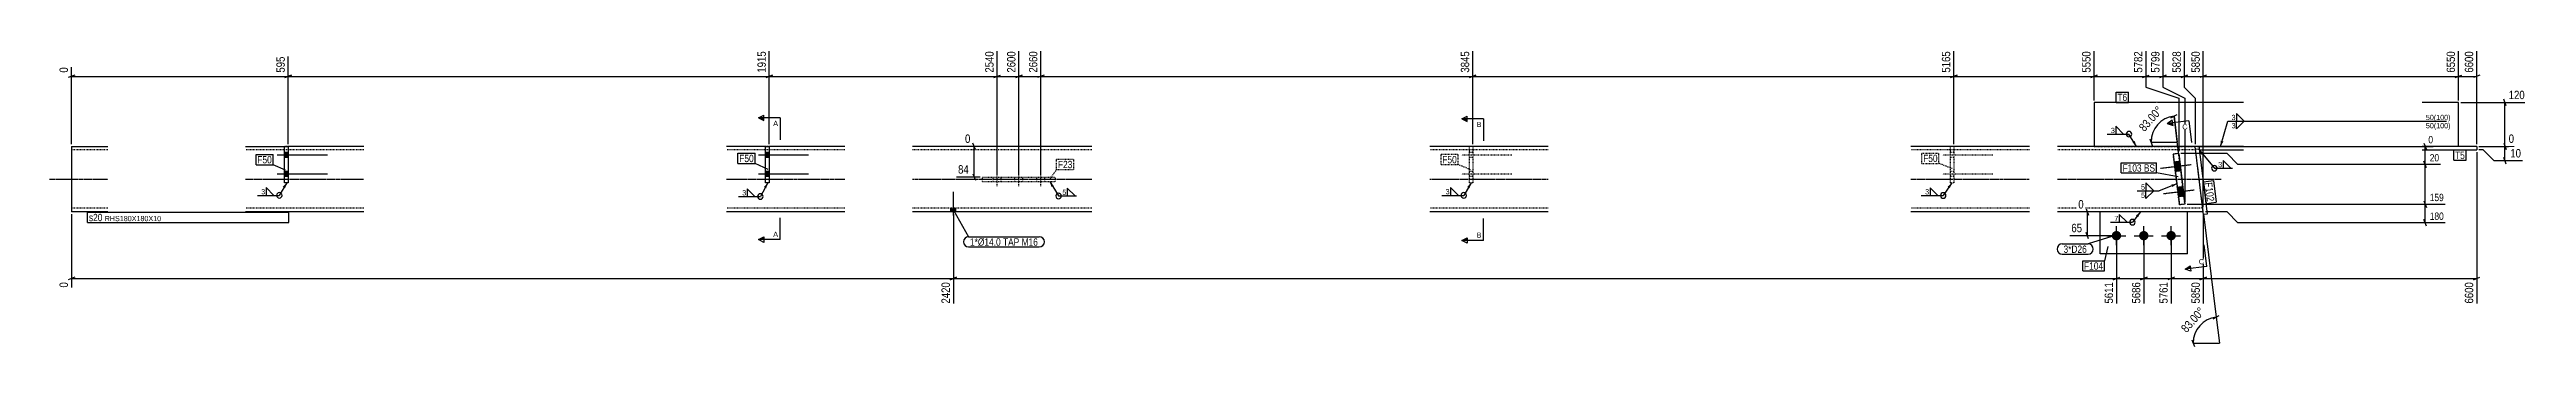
# Model space of a CAD drawing. Header units: millimetres. Extents: x 14 to 51700, y 9 to 1239.
# Drawn here: x 14 to 6811, y 14 to 829 of the extents above; entities that cross this region are included whole.
import ezdxf

# ---------------------------------------------------------------- set-up
doc = ezdxf.new("R2010")
doc.units = ezdxf.units.MM
doc.linetypes.add('DXK_LINE_DOT2', pattern=[3.9198, 1.9599, -1.9599])
doc.linetypes.add('DXK_LINE_DOT3', pattern=[5.9187, 2.979, -0.9799, 0.9799, -0.9799])
for name, color, linetype in [('MÅLSÆTNING', 7, 'Continuous'), ('STÅL', 7, 'Continuous'), ('TEKST', 7, 'Continuous')]:
    doc.layers.add(name, color=color, linetype=linetype)
doc.styles.add('Arial', font='ARIAL.TTF', dxfattribs={"height": 0.2})
doc.styles.add('Arial Narrow', font='ARIALN.TTF', dxfattribs={"height": 0.2})

msp = doc.modelspace()

# ---------------------------------------------------------------- hatches: boundary and pattern name
at = {"layer": 'STÅL', "linetype": 'Continuous'}
for points in [[(669.4, 532.2), (669.4, 546.2), (659.4, 546.2), (659.4, 532.2)], [(1989.4, 532.2), (1989.4, 546.2), (1979.4, 546.2), (1979.4, 532.2)], [(669.4, 480.2), (669.4, 494.2), (659.4, 494.2), (659.4, 480.2)], [(1989.4, 480.2), (1989.4, 494.2), (1979.4, 494.2), (1979.4, 480.2)], [(5862.4, 495.9), (5859.3, 521.7), (5844.4, 519.9), (5847.5, 494.1)], [(5871, 426.4), (5867.8, 452.2), (5852.9, 450.4), (5856.1, 424.6)], [(2501.4, 393.2), (2487.4, 393.2), (2487.4, 383.2), (2501.4, 383.2)], [(5685.9, 331.2, -1), (5685.9, 305.2, -1)], [(5760.9, 331.2, -1), (5760.9, 305.2, -1)], [(5835.9, 331.2, -1), (5835.9, 305.2, -1)]]:
    msp.add_hatch(color=96, dxfattribs=at).paths.add_polyline_path(points)
at = {"layer": 'TEKST', "linetype": 'Continuous'}
for points in [[(5919.8, 539.2), (5913.1, 553.2), (5925.6, 544)], [(654.4, 452.2), (665.2, 463.2), (660.8, 448.4)], [(1974.5, 451.7), (1984.9, 463.2), (1981.1, 448.2)], [(3904.4, 452.2), (3915.2, 463.2), (3910.8, 448.3)], [(5222.8, 452.9), (5234.3, 463.2), (5229, 448.7)], [(5836.3, 458.4), (5851.7, 460.4), (5839.1, 451.4)], [(5739.5, 373.7), (5751.6, 383.2), (5745.4, 369)]]:
    msp.add_hatch(color=3, dxfattribs=at).paths.add_polyline_path(points)

# ---------------------------------------------------------------- linework, layer by layer
at = {"layer": 'MÅLSÆTNING', "color": 7, "linetype": 'Continuous'}
for p, q in [((1989.4, 569.2), (1989.4, 823.9)), ((2614.4, 485), (2614.4, 823.9)), ((2674.4, 485), (2674.4, 823.9)), ((2734.4, 485), (2734.4, 823.9)), ((2734.4, 485), (2734.4, 823.9)), ((3919.4, 569.2), (3919.4, 823.9)), ((3919.4, 569.2), (3919.4, 823.9)), ((5239.4, 569.2), (5239.4, 823.9)), ((5239.4, 569.2), (5239.4, 823.9)), ((5624.4, 689.2), (5624.4, 823.9)), ((5624.4, 689.2), (5624.4, 823.9)), ((5766.6, 823.9), (5766.6, 725.2)), ((5813.6, 823.9), (5813.6, 725.2)), ((5872, 823.9), (5872, 725.2)), ((5924.1, 397.3), (5924.1, 823.9)), ((5924.1, 397.3), (5924.1, 823.9)), ((6624.4, 689.2), (6624.4, 823.9)), ((6674.4, 569.2), (6674.4, 823.9)), ((83.4, 758.8), (65.4, 751.6)), ((74.4, 569.2), (74.4, 780)), ((74.4, 755.2), (669.4, 755.2)), ((678.4, 758.8), (660.4, 751.6)), ((660.4, 751.6), (678.4, 758.8)), ((669.4, 569.2), (669.4, 809.2)), ((669.4, 569.2), (669.4, 809.2)), ((669.4, 755.2), (1989.4, 755.2)), ((1980.4, 751.6), (1998.4, 758.8)), ((2605.4, 751.6), (2623.4, 758.8)), ((2665.4, 751.6), (2683.4, 758.8)), ((2674.4, 755.2), (2734.4, 755.2)), ((2743.4, 758.8), (2725.4, 751.6)), ((2743.4, 758.8), (2725.4, 751.6)), ((2734.4, 755.2), (3919.4, 755.2)), ((3928.4, 758.8), (3910.4, 751.6)), ((3910.4, 751.6), (3928.4, 758.8)), ((3919.4, 755.2), (5239.4, 755.2)), ((5248.4, 758.8), (5230.4, 751.6)), ((5230.4, 751.6), (5248.4, 758.8)), ((5239.4, 755.2), (5624.4, 755.2)), ((5633.4, 758.8), (5615.4, 751.6)), ((5615.4, 751.6), (5633.4, 758.8)), ((5757.6, 751.6), (5775.6, 758.8)), ((5804.6, 751.6), (5822.6, 758.8)), ((5863, 751.6), (5881, 758.8)), ((5872, 755.2), (5924.1, 755.2)), ((5933.1, 758.8), (5915.1, 751.6)), ((5933.1, 758.8), (5915.1, 751.6)), ((6615.4, 751.6), (6633.4, 758.8)), ((6624.4, 755.2), (6674.4, 755.2)), ((6683.4, 758.8), (6665.4, 751.6)), ((5766.6, 725.2), (5856.6, 695.2)), ((5766.6, 725.2), (5856.6, 695.2)), ((5813.6, 725.2), (5873.6, 695.2)), ((5813.6, 725.2), (5873.6, 695.2)), ((5856.6, 695.2), (5856.6, 549.6)), ((5856.6, 695.2), (5856.6, 549.6)), ((5872, 725.2), (5902, 695.2)), ((5872, 725.2), (5902, 695.2)), ((5873.6, 695.2), (5873.6, 410.6)), ((5873.6, 695.2), (5873.6, 410.6)), ((5902, 695.2), (5902, 569.2)), ((5902, 695.2), (5902, 569.2)), ((6630.4, 683.2), (6806.1, 683.2)), ((6755.6, 674.2), (6748.4, 692.2)), ((6752, 563.2), (6752, 683.2)), ((5835.5, 641.7), (5852.5, 651)), ((5857.2, 538.5), (5844, 646.3)), ((5844, 646.3), (5852.7, 574.9)), ((2577.8, 563.2), (2526.4, 563.2)), ((2554.8, 554.2), (2547.6, 572.2)), ((2551.2, 479), (2551.2, 563.2)), ((5777.1, 583.9), (5784.3, 565.9)), ((5780.7, 574.9), (5852.7, 574.9)), ((6674.4, 547.2), (6674.4, 132.1)), ((6680.4, 563.2), (6776.9, 563.2)), ((6680.4, 563.2), (6776.9, 563.2)), ((6692, 553.2), (6680.4, 553.2)), ((6722, 523.2), (6692, 553.2)), ((6748.4, 572.2), (6755.6, 554.2)), ((6748.4, 572.2), (6755.6, 554.2)), ((6752, 523.2), (6752, 563.2)), ((2568.4, 479), (2503, 479)), ((2547.6, 488), (2554.8, 470)), ((5989.3, 543.6), (5862.6, 543.6)), ((5989.3, 543.6), (5862.6, 543.6)), ((6019.3, 513.6), (5989.3, 543.6)), ((6019.3, 513.6), (5989.3, 543.6)), ((6575, 513.6), (6019.3, 513.6)), ((6536.4, 504.6), (6529.2, 522.6)), ((6532.8, 404.6), (6532.8, 513.6)), ((6800.2, 523.2), (6722, 523.2)), ((6755.6, 514.2), (6748.4, 532.2)), ((6529.2, 413.6), (6536.4, 395.6)), ((6529.2, 413.6), (6536.4, 395.6)), ((74.4, 377.2), (74.4, 175.9)), ((2494.4, 377.2), (2494.4, 132.1)), ((2494.4, 377.2), (2494.4, 132.1)), ((5634.9, 383.2), (5581.2, 383.2)), ((5602.4, 392.2), (5609.6, 374.2)), ((5606, 318.2), (5606, 383.2)), ((5879.6, 404.6), (6587.8, 404.6)), ((5879.6, 404.6), (6587.8, 404.6)), ((5924.9, 377.2), (5959.5, 94.9)), ((5989.3, 383.2), (5930.1, 383.2)), ((6019.3, 353.2), (5989.3, 383.2)), ((6587.8, 353.2), (6019.3, 353.2)), ((6536.4, 344.2), (6529.2, 362.2)), ((6532.8, 353.2), (6532.8, 404.6)), ((5679.9, 318.2), (5557.8, 318.2)), ((5609.6, 309.2), (5602.4, 327.2)), ((5685.9, 312.2), (5685.9, 132.1)), ((5685.9, 312.2), (5685.9, 132.1)), ((5760.9, 312.2), (5760.9, 132.1)), ((5760.9, 312.2), (5760.9, 132.1)), ((83.4, 204.4), (65.4, 197.2)), ((2503.4, 204.4), (2485.4, 197.2)), ((2485.4, 197.2), (2503.4, 204.4)), ((5676.9, 197.2), (5694.9, 204.4)), ((5751.9, 197.2), (5769.9, 204.4)), ((5844.9, 204.4), (5826.9, 197.2)), ((5844.9, 204.4), (5826.9, 197.2)), ((5933.1, 204.4), (5915.1, 197.2)), ((5915.1, 197.2), (5933.1, 204.4)), ((6665.4, 197.2), (6683.4, 204.4)), ((74.4, 200.8), (2494.4, 200.8)), ((2494.4, 200.8), (5685.9, 200.8)), ((5685.9, 200.8), (5760.9, 200.8)), ((5760.9, 200.8), (5835.9, 200.8)), ((5835.9, 200.8), (5924.1, 200.8)), ((5924.1, 200.8), (6674.4, 200.8)), ((5951, 90.2), (5968, 99.5)), ((5959.5, 94.9), (5968.3, 23.4)), ((5892.7, 32.4), (5899.9, 14.4)), ((5896.3, 23.4), (5968.3, 23.4))]:
    msp.add_line(p, q, dxfattribs=at)
for centre in [(5852.7, 574.9), (5968.3, 23.4)]:
    msp.add_arc(centre, 72, 97, 180, dxfattribs=at)
at = {"layer": 'STÅL', "color": 2, "linetype": 'Continuous'}
for p, q in [((6034.9, 683.2), (5624.4, 683.2)), ((5624.4, 683.2), (5624.4, 563.2)), ((6624.4, 683.2), (6524.4, 683.2)), ((6624.4, 563.2), (6624.4, 683.2)), ((74.4, 563.2), (74.4, 383.2)), ((74.4, 563.2), (174.4, 563.2)), ((551.9, 563.2), (659.4, 563.2)), ((659.4, 463.2), (659.4, 563.2)), ((659.4, 563.2), (669.4, 563.2)), ((669.4, 563.2), (669.4, 463.2)), ((876.9, 563.2), (669.4, 563.2)), ((1979.4, 563.2), (1871.9, 563.2)), ((1979.4, 463.2), (1979.4, 563.2)), ((1979.4, 563.2), (1989.4, 563.2)), ((1989.4, 563.2), (1989.4, 463.2)), ((2196.9, 563.2), (1989.4, 563.2)), ((2874.4, 563.2), (2382.4, 563.2)), ((4126.9, 563.2), (3801.9, 563.2)), ((5446.9, 563.2), (5121.9, 563.2)), ((5902, 563.2), (5524.4, 563.2)), ((5913.1, 563.2), (5902, 563.2)), ((5923.3, 390.4), (5902, 563.2)), ((5903, 555.2), (5912.9, 556.4)), ((5912.9, 556.4), (5934.9, 377.4)), ((6034.9, 563.2), (5913.1, 563.2)), ((5913.1, 563.2), (5913.1, 555)), ((5913.3, 553.2), (6034.9, 553.2)), ((6674.4, 563.2), (6524.4, 563.2)), ((6524.4, 553.2), (6674.4, 553.2)), ((6674.4, 563.2), (6674.4, 553.2)), ((5856.6, 543.6), (5841.7, 541.7)), ((5841.7, 541.7), (5858.8, 402.8)), ((5856.6, 543.6), (5873.6, 404.6)), ((669.4, 463.2), (659.4, 463.2)), ((1989.4, 463.2), (1979.4, 463.2)), ((174.4, 383.2), (74.4, 383.2)), ((876.9, 383.2), (551.9, 383.2)), ((2196.9, 383.2), (1871.9, 383.2)), ((2874.4, 383.2), (2382.4, 383.2)), ((4126.9, 383.2), (3801.9, 383.2)), ((5446.9, 383.2), (5121.9, 383.2)), ((5924.1, 383.2), (5524.4, 383.2)), ((5640.9, 268.2), (5640.9, 383.2)), ((5873.6, 404.6), (5858.8, 402.8)), ((5880.9, 268.2), (5880.9, 383.2)), ((5925, 376.2), (5923.3, 390.4)), ((5934.9, 377.4), (5925, 376.2)), ((5880.9, 268.2), (5640.9, 268.2))]:
    msp.add_line(p, q, dxfattribs=at)
at = {"layer": 'STÅL', "color": 7, "linetype": 'DXK_LINE_DOT2'}
for p, q in [((174.4, 553.2), (74.4, 553.2)), ((876.9, 553.2), (551.9, 553.2)), ((669.4, 563.2), (659.4, 563.2)), ((2196.9, 553.2), (1871.9, 553.2)), ((1989.4, 563.2), (1979.4, 563.2)), ((2874.4, 553.2), (2382.4, 553.2)), ((4126.9, 553.2), (3801.9, 553.2)), ((3919.4, 563.2), (3909.4, 563.2)), ((3909.4, 563.2), (3909.4, 463.2)), ((3919.4, 563.2), (3919.4, 463.2)), ((5446.9, 553.2), (5121.9, 553.2)), ((5239.4, 563.2), (5229.4, 563.2)), ((5229.4, 563.2), (5229.4, 463.2)), ((5239.4, 563.2), (5239.4, 463.2)), ((5903.3, 553.2), (5524.4, 553.2)), ((5624.4, 563.2), (5902, 563.2)), ((5923.3, 390.4), (5903, 555.2)), ((6034.9, 563.2), (5913.1, 563.2)), ((5913.1, 553.2), (5913.1, 555)), ((5913.1, 553.2), (5913.3, 553.2)), ((6624.4, 563.2), (6524.4, 563.2)), ((2574.4, 467), (2574.4, 479)), ((2574.4, 479), (2774.4, 479)), ((2774.4, 467), (2774.4, 479)), ((5856.6, 543.6), (5841.7, 541.7)), ((5858.8, 402.8), (5841.7, 541.7)), ((5873.6, 404.6), (5856.6, 543.6)), ((2574.4, 467), (2774.4, 467)), ((3919.4, 463.2), (3909.4, 463.2)), ((5239.4, 463.2), (5229.4, 463.2)), ((174.4, 393.2), (74.4, 393.2)), ((876.9, 393.2), (551.9, 393.2)), ((2196.9, 393.2), (1871.9, 393.2)), ((2874.4, 393.2), (2382.4, 393.2)), ((4126.9, 393.2), (3801.9, 393.2)), ((5446.9, 393.2), (5121.9, 393.2)), ((5922.9, 393.2), (5524.4, 393.2)), ((5880.9, 383.2), (5640.9, 383.2)), ((5873.6, 404.6), (5858.8, 402.8)), ((5923.9, 385.1), (5923.3, 390.4)), ((5924.1, 383.2), (5923.9, 385.1))]:
    msp.add_line(p, q, dxfattribs=at)
at = {"layer": 'STÅL', "color": 96, "linetype": 'Continuous'}
for p, q in [((669.4, 546.2), (659.4, 546.2)), ((1989.4, 546.2), (1979.4, 546.2)), ((776.9, 539.2), (639.4, 539.2)), ((776.9, 487.2), (639.4, 487.2)), ((669.4, 532.2), (659.4, 532.2)), ((669.4, 494.2), (659.4, 494.2)), ((669.4, 480.2), (659.4, 480.2)), ((2096.9, 539.2), (1959.4, 539.2)), ((2096.9, 487.2), (1959.4, 487.2)), ((1989.4, 532.2), (1979.4, 532.2)), ((1989.4, 494.2), (1979.4, 494.2)), ((1989.4, 480.2), (1979.4, 480.2)), ((5890.6, 512.5), (5806.3, 502.1)), ((5859.3, 521.7), (5844.4, 519.9)), ((5862.4, 495.9), (5847.5, 494.1)), ((2494.4, 373.2), (2494.4, 438.2)), ((5899.2, 443), (5814.8, 432.6)), ((5867.8, 452.2), (5852.9, 450.4)), ((5871, 426.4), (5856.1, 424.6)), ((2487.4, 383.2), (2487.4, 393.2)), ((2501.4, 383.2), (2501.4, 393.2)), ((5685.9, 292.2), (5685.9, 344.2)), ((5760.9, 292.2), (5760.9, 344.2)), ((5835.9, 292.2), (5835.9, 344.2)), ((5659.9, 318.2), (5711.9, 318.2)), ((5734.9, 318.2), (5786.9, 318.2)), ((5809.9, 318.2), (5861.9, 318.2))]:
    msp.add_line(p, q, dxfattribs=at)
at = {"layer": 'STÅL', "color": 96, "linetype": 'DXK_LINE_DOT2'}
for p, q in [((3919.4, 546.2), (3909.4, 546.2)), ((5239.4, 546.2), (5229.4, 546.2)), ((2603.4, 467), (2603.4, 479)), ((2614.4, 454), (2614.4, 527)), ((2625.4, 467), (2625.4, 479)), ((2663.4, 467), (2663.4, 479)), ((2674.4, 454), (2674.4, 527)), ((2685.4, 467), (2685.4, 479)), ((2723.4, 467), (2723.4, 479)), ((2734.4, 454), (2734.4, 527)), ((2745.4, 467), (2745.4, 479)), ((4026.9, 539.2), (3889.4, 539.2)), ((4026.9, 487.2), (3889.4, 487.2)), ((3919.4, 532.2), (3909.4, 532.2)), ((3919.4, 494.2), (3909.4, 494.2)), ((3919.4, 480.2), (3909.4, 480.2)), ((5346.9, 539.2), (5209.4, 539.2)), ((5346.9, 487.2), (5209.4, 487.2)), ((5239.4, 532.2), (5229.4, 532.2)), ((5239.4, 494.2), (5229.4, 494.2)), ((5239.4, 480.2), (5229.4, 480.2)), ((5890.6, 512.5), (5806.3, 502.1)), ((5859.3, 521.7), (5844.4, 519.9)), ((5862.4, 495.9), (5847.5, 494.1)), ((5899.2, 443), (5814.8, 432.6)), ((5867.8, 452.2), (5852.9, 450.4)), ((5871, 426.4), (5856.1, 424.6))]:
    msp.add_line(p, q, dxfattribs=at)
at = {"layer": 'STÅL', "color": 7, "linetype": 'DXK_LINE_DOT3'}
for p, q in [((14.4, 473.2), (174.4, 473.2)), ((551.9, 473.2), (876.9, 473.2)), ((1871.9, 473.2), (2196.9, 473.2)), ((2382.4, 473.2), (2874.4, 473.2)), ((3801.9, 473.2), (4126.9, 473.2)), ((5121.9, 473.2), (5446.9, 473.2)), ((5524.4, 473.2), (5973.1, 473.2))]:
    msp.add_line(p, q, dxfattribs=at)
at = {"layer": 'TEKST', "color": 3, "linetype": 'Continuous'}
for p, q in [((665.2, 463.2), (644.8, 428.8)), ((1984.9, 463.2), (1964.8, 425.7)), ((3915.2, 463.2), (3894.9, 428.7)), ((5234.3, 463.2), (5210.6, 428.4)), ((5751.6, 383.2), (5729.8, 355.2))]:
    msp.add_line(p, q, dxfattribs=at)
for centre in [(644.8, 428.8), (1964.8, 425.7), (3894.9, 428.7), (5210.6, 428.4), (5729.8, 355.2)]:
    msp.add_arc(centre, 7.5, 270, 90, dxfattribs=at)

# ---------------------------------------------------------------- wipeouts: each hides what was drawn before it
at = {"color": 0}
for points in [[(5681, 598.5), (5681, 615.9), (5669.5, 615.9), (5669.5, 598.5)], [(2726.7, 290.8), (2726.7, 311.8), (2540, 311.8), (2540, 290.8)]]:
    msp.add_wipeout(points, dxfattribs=at).dxf.layer = 'TEKST'
at = {"color": 0, "linetype": 'Continuous'}
for points in [[(2013.4, 314.8), (2013.4, 329.8), (2000.1, 329.8), (2000.1, 314.8)], [(3943.4, 312.6), (3943.4, 327.6), (3930.1, 327.6), (3930.1, 312.6)]]:
    msp.add_wipeout(points, dxfattribs=at).dxf.layer = 'TEKST'

# ---------------------------------------------------------------- next in the draw order: hatches: boundary and pattern name
at = {"layer": 'TEKST', "linetype": 'Continuous'}
for points in [[(1974.4, 314.8), (1974.4, 307.3), (1959.4, 307.3)], [(3904.4, 312.6), (3904.4, 305.1), (3889.4, 305.1)]]:
    msp.add_hatch(color=30, dxfattribs=at).paths.add_polyline_path(points)

# ---------------------------------------------------------------- next in the draw order: linework, layer by layer
at = {"layer": 'TEKST', "color": 3, "linetype": 'Continuous'}
msp.add_line((5684.1, 618.1), (5684.1, 596.7), dxfattribs=at)
at = {"layer": 'TEKST', "color": 7, "linetype": 'Continuous'}
for p, q in [((2019.4, 307.3), (2019.4, 367.3)), ((3949.4, 305.1), (3949.4, 365.1)), ((2019.4, 307.3), (1959.4, 307.3)), ((3949.4, 305.1), (3889.4, 305.1))]:
    msp.add_line(p, q, dxfattribs=at)
at = {"layer": 'TEKST', "color": 30, "linetype": 'Continuous'}
for p, q in [((1959.4, 307.3), (1974.4, 314.8)), ((1974.4, 299.8), (1959.4, 307.3)), ((1974.4, 314.8), (1974.4, 299.8)), ((3889.4, 305.1), (3904.4, 312.6)), ((3904.4, 297.6), (3889.4, 305.1)), ((3904.4, 312.6), (3904.4, 297.6))]:
    msp.add_line(p, q, dxfattribs=at)

# ---------------------------------------------------------------- next in the draw order: texts
at = {"layer": 'TEKST', "color": 3, "style": 'Arial Narrow'}
msp.add_text('3', height=14.3, dxfattribs=at).set_placement((5670.7, 599.7))
at = {"layer": 'TEKST', "color": 3, "linetype": 'Continuous', "style": 'Arial'}
for s, p in [('A', (2000.1, 314.8)), ('B', (3930.1, 312.6))]:
    msp.add_text(s, height=14.3, dxfattribs=at).set_placement(p)

# ---------------------------------------------------------------- next in the draw order: wipeouts: each hides what was drawn before it
at = {"color": 0, "linetype": 'Continuous'}
for points, layer in [([(1984.6, 828.7), (1951, 828.7), (1951, 760.6), (1984.6, 760.6)], 'MÅLSÆTNING'), ([(2729.6, 828.7), (2696, 828.7), (2696, 760.6), (2729.6, 760.6)], 'MÅLSÆTNING'), ([(3914.6, 828.7), (3881, 828.7), (3881, 760.6), (3914.6, 760.6)], 'MÅLSÆTNING'), ([(5234.6, 828.7), (5201, 828.7), (5201, 760.6), (5234.6, 760.6)], 'MÅLSÆTNING'), ([(6669.6, 828.7), (6636, 828.7), (6636, 760.6), (6669.6, 760.6)], 'MÅLSÆTNING'), ([(69.6, 784.8), (36, 784.8), (36, 760.6), (69.6, 760.6)], 'MÅLSÆTNING'), ([(664.6, 814), (631, 814), (631, 760.6), (664.6, 760.6)], 'MÅLSÆTNING'), ([(6810.9, 688), (6810.9, 721.6), (6757.4, 721.6), (6757.4, 688)], 'MÅLSÆTNING'), ([(2545.8, 568), (2545.8, 601.6), (2521.6, 601.6), (2521.6, 568)], 'MÅLSÆTNING'), ([(6575.4, 517.8), (6575.4, 547.2), (6541.4, 547.2), (6541.4, 517.8)], 'MÅLSÆTNING'), ([(6781.7, 568), (6781.7, 601.6), (6757.4, 601.6), (6757.4, 568)], 'MÅLSÆTNING'), ([(2541.4, 483.8), (2541.4, 517.4), (2502.6, 517.4), (2502.6, 483.8)], 'MÅLSÆTNING'), ([(5600.6, 388), (5600.6, 421.6), (5576.4, 421.6), (5576.4, 388)], 'MÅLSÆTNING'), ([(6588.2, 408.8), (6588.2, 438.2), (6541.4, 438.2), (6541.4, 408.8)], 'MÅLSÆTNING'), ([(69.6, 195.4), (36, 195.4), (36, 171.1), (69.6, 171.1)], 'MÅLSÆTNING'), ([(2489.6, 195.4), (2456, 195.4), (2456, 127.3), (2489.6, 127.3)], 'MÅLSÆTNING'), ([(6669.6, 195.4), (6636, 195.4), (6636, 127.3), (6669.6, 127.3)], 'MÅLSÆTNING'), ([(3943.4, 616.1), (3943.4, 631.1), (3930.1, 631.1), (3930.1, 616.1)], 'TEKST'), ([(5881.6, 610.5), (5879.8, 625.4), (5865.4, 623.6), (5867.3, 608.7)], 'TEKST'), ([(6592.8, 634.1), (6592.8, 651.5), (6533.7, 651.5), (6533.7, 634.1)], 'TEKST')]:
    msp.add_wipeout(points, dxfattribs=at).dxf.layer = layer
at = {"color": 0}
for points, layer in [([(5821.5, 661.4), (5796.4, 683.7), (5737.9, 617.6), (5763.1, 595.3)], 'MÅLSÆTNING'), ([(5937.1, 109.9), (5911.9, 132.2), (5853.5, 66.1), (5878.6, 43.8)], 'MÅLSÆTNING'), ([(6012.1, 634.1), (6012.1, 651.5), (6000.6, 651.5), (6000.6, 634.1)], 'TEKST'), ([(6641.7, 528.6), (6641.7, 549.6), (6614.9, 549.6), (6614.9, 528.6)], 'TEKST'), ([(624.2, 516.5), (624.2, 537.5), (584.6, 537.5), (584.6, 516.5)], 'TEKST'), ([(1946.7, 520), (1946.7, 541), (1907, 541), (1907, 520)], 'TEKST'), ([(2821, 503.4), (2821, 524.4), (2781.4, 524.4), (2781.4, 503.4)], 'TEKST'), ([(3875.7, 516.8), (3875.7, 537.8), (3836.1, 537.8), (3836.1, 516.8)], 'TEKST'), ([(5195.1, 520.2), (5195.1, 541.2), (5155.5, 541.2), (5155.5, 520.2)], 'TEKST'), ([(5754.9, 493.8), (5754.9, 514.8), (5702.5, 514.8), (5702.5, 493.8)], 'TEKST'), ([(5975.4, 504.9), (5975.4, 522.3), (5963.8, 522.3), (5963.8, 504.9)], 'TEKST'), ([(605.5, 430.6), (605.5, 448), (594, 448), (594, 430.6)], 'TEKST'), ([(1925.5, 427.5), (1925.5, 444.9), (1914, 444.9), (1914, 427.5)], 'TEKST'), ([(3855.6, 430.5), (3855.6, 447.9), (3844, 447.9), (3844, 430.5)], 'TEKST'), ([(5171.3, 430.2), (5171.3, 447.6), (5159.7, 447.6), (5159.7, 430.2)], 'TEKST'), ([(159.5, 358), (159.5, 379), (122.4, 379), (122.4, 358)], 'TEKST'), ([(5690.5, 357), (5690.5, 374.4), (5679, 374.4), (5679, 357)], 'TEKST'), ([(2726.7, 290.8), (2726.7, 311.8), (2540, 311.8), (2540, 290.8)], 'TEKST')]:
    msp.add_wipeout(points, dxfattribs=at).dxf.layer = layer

# ---------------------------------------------------------------- next in the draw order: hatches: boundary and pattern name
at = {"layer": 'TEKST', "linetype": 'Continuous'}
for color, points in [(30, [(3904.4, 638.6), (3904.4, 631.1), (3889.4, 638.6)]), (30, [(5840.2, 628.1), (5841.1, 620.6), (5825.3, 626.3)]), (3, [(5736.1, 577.9), (5740.7, 563.2), (5729.7, 574)])]:
    msp.add_hatch(color=color, dxfattribs=at).paths.add_polyline_path(points)

# ---------------------------------------------------------------- next in the draw order: linework, layer by layer
at = {"layer": 'MÅLSÆTNING', "color": 7, "linetype": 'Continuous'}
for p, q in [((1989.4, 569.2), (1989.4, 823.9)), ((2674.4, 485), (2674.4, 823.9)), ((6624.4, 689.2), (6624.4, 823.9)), ((1998.4, 758.8), (1980.4, 751.6)), ((2614.4, 755.2), (2674.4, 755.2)), ((2683.4, 758.8), (2665.4, 751.6)), ((5924.1, 755.2), (6624.4, 755.2)), ((6615.4, 751.6), (6633.4, 758.8)), ((5908, 563.2), (6554.6, 563.2)), ((6529.2, 572.2), (6536.4, 554.2)), ((6532.8, 513.6), (6532.8, 563.2)), ((6575, 513.6), (6019.3, 513.6)), ((6536.4, 504.6), (6529.2, 522.6)), ((5924.1, 377.2), (5924.1, 132.1)), ((5924.1, 377.2), (5924.1, 132.1)), ((5835.9, 312.2), (5835.9, 132.1)), ((5835.9, 312.2), (5835.9, 132.1))]:
    msp.add_line(p, q, dxfattribs=at)
at = {"layer": 'TEKST', "color": 30, "linetype": 'Continuous'}
for p, q in [((3889.4, 638.6), (3904.4, 646.1)), ((3889.4, 638.6), (3904.4, 631.1)), ((3904.4, 631.1), (3904.4, 646.1)), ((5825.3, 626.3), (5839.2, 635.5)), ((5825.3, 626.3), (5841.1, 620.6)), ((5841.1, 620.6), (5839.2, 635.5))]:
    msp.add_line(p, q, dxfattribs=at)
at = {"layer": 'TEKST', "color": 7, "linetype": 'Continuous'}
for p, q in [((3949.4, 638.6), (3889.4, 638.6)), ((3949.4, 638.6), (3949.4, 578.6)), ((5884.8, 633.6), (5825.3, 626.3)), ((5884.8, 633.6), (5892.1, 574)), ((2494.4, 388.2), (2536.4, 315.4)), ((2536.4, 315.4), (2730.3, 315.4)), ((2536.4, 287.2), (2730.3, 287.2))]:
    msp.add_line(p, q, dxfattribs=at)
at = {"layer": 'TEKST', "color": 3, "linetype": 'Continuous'}
for p, q in [((5705.6, 596.7), (5684.1, 618.1)), ((6036.6, 632.3), (6015.2, 653.7)), ((6015.2, 653.7), (6015.2, 632.3)), ((6015.2, 632.3), (6036.6, 632.3)), ((5660.2, 596.7), (5720.3, 596.7)), ((5684.1, 596.7), (5705.6, 596.7)), ((5740.7, 563.2), (5720.3, 596.7)), ((5913.1, 553.2), (5954.5, 503.1)), ((5954.5, 503.1), (6004.2, 503.1)), ((5999.9, 503.1), (5978.5, 524.6)), ((5978.5, 524.6), (5978.5, 503.1)), ((5978.5, 503.1), (5999.9, 503.1)), ((584.7, 428.8), (644.8, 428.8)), ((630, 428.8), (608.6, 450.2)), ((608.6, 450.2), (608.6, 428.8)), ((608.6, 428.8), (630, 428.8)), ((1904.7, 425.7), (1964.8, 425.7)), ((1950, 425.7), (1928.6, 447.1)), ((1928.6, 447.1), (1928.6, 425.7)), ((1928.6, 425.7), (1950, 425.7)), ((3834.7, 428.7), (3894.9, 428.7)), ((3880.1, 428.7), (3858.7, 450.2)), ((3858.7, 450.2), (3858.7, 428.7)), ((3858.7, 428.7), (3880.1, 428.7)), ((5150.4, 428.4), (5210.6, 428.4)), ((5195.8, 428.4), (5174.4, 449.8)), ((5174.4, 449.8), (5174.4, 428.4)), ((5174.4, 428.4), (5195.8, 428.4)), ((5669.7, 355.2), (5729.8, 355.2)), ((5715, 355.2), (5693.6, 376.6)), ((5693.6, 376.6), (5693.6, 355.2)), ((5693.6, 355.2), (5715, 355.2))]:
    msp.add_line(p, q, dxfattribs=at)
for centre, start, end in [((5720.3, 596.7), 90, 270), ((5720.3, 596.7), 270, 90), ((5954.5, 503.1), 90, 270), ((5954.5, 503.1), 270, 90), ((644.8, 428.8), 90, 270), ((1964.8, 425.7), 90, 270), ((3894.9, 428.7), 90, 270), ((5210.6, 428.4), 90, 270), ((5729.8, 355.2), 90, 270)]:
    msp.add_arc(centre, 7.5, start, end, dxfattribs=at)
at = {"layer": 'TEKST', "color": 7, "linetype": 'Continuous'}
for centre, start, end in [((2536.4, 301.3), 90, 270), ((2730.3, 301.3), 270, 90)]:
    msp.add_arc(centre, 14.1, start, end, dxfattribs=at)

# ---------------------------------------------------------------- next in the draw order: texts
at = {"layer": 'MÅLSÆTNING', "color": 3, "linetype": 'Continuous', "style": 'Arial Narrow'}
for s, height, p in [('1915', 22.91, (1979.8, 765.4)), ('2660', 22.91, (2724.8, 765.4)), ('3845', 22.91, (3909.8, 765.4)), ('5165', 22.91, (5229.8, 765.4)), ('6600', 22.91, (6664.8, 765.4)), ('0', 22.9, (64.8, 765.4)), ('595', 22.91, (659.8, 765.4)), ('0', 22.9, (64.8, 175.9)), ('2420', 22.91, (2484.8, 132.1)), ('6600', 22.91, (6664.8, 132.1))]:
    msp.add_text(s, height=height, rotation=90.00021, dxfattribs=at).set_placement(p)
for s, height, p in [('120', 22.91, (6762.2, 692.8)), ('0', 22.9, (2526.4, 572.8)), ('84', 22.91, (2507.4, 488.6)), ('20', 20.04, (6545.6, 522)), ('0', 22.9, (5581.2, 392.8))]:
    msp.add_text(s, height=height, dxfattribs=at).set_placement(p)
at = {"layer": 'MÅLSÆTNING', "color": 3, "style": 'Arial Narrow'}
for p in [(5762.6, 602.1), (5878.2, 50.6)]:
    msp.add_text('83.00°', height=22.91, rotation=48.50088, dxfattribs=at).set_placement(p)
at = {"layer": 'TEKST', "color": 3, "linetype": 'Continuous', "style": 'Arial'}
msp.add_text('B', height=14.3, dxfattribs=at).set_placement((3930.1, 616.1))
msp.add_text('C', height=14.3, rotation=7.00154, dxfattribs=at).set_placement((5867.3, 608.7))
at = {"layer": 'TEKST', "color": 3, "style": 'Arial Narrow'}
for s, height, p in [('3', 14.3, (5965, 506.1)), ('3', 14.3, (595.2, 431.8)), ('3', 14.3, (1915.2, 428.7)), ('3', 14.3, (3845.2, 431.7)), ('3', 14.3, (5160.9, 431.4)), ('7', 14.3, (5680.2, 358.2)), ('1*Ø14.0 TAP M16', 20.043, (2540, 290.8))]:
    msp.add_text(s, height=height, dxfattribs=at).set_placement(p)

# ---------------------------------------------------------------- next in the draw order: wipeouts: each hides what was drawn before it
at = {"color": 0, "linetype": 'Continuous'}
for points in [[(6800.7, 528), (6800.7, 561.6), (6761.8, 561.6), (6761.8, 528)], [(5596.2, 323), (5596.2, 356.6), (5557.4, 356.6), (5557.4, 323)], [(6588.2, 357.4), (6588.2, 386.8), (6541.4, 386.8), (6541.4, 357.4)]]:
    msp.add_wipeout(points, dxfattribs=at).dxf.layer = 'MÅLSÆTNING'
at = {"color": 0}
for points in [[(6641.7, 528.6), (6641.7, 549.6), (6614.9, 549.6), (6614.9, 528.6)], [(624.2, 516.5), (624.2, 537.5), (584.6, 537.5), (584.6, 516.5)], [(1946.7, 520), (1946.7, 541), (1907, 541), (1907, 520)], [(2821, 503.4), (2821, 524.4), (2781.4, 524.4), (2781.4, 503.4)], [(3875.7, 516.8), (3875.7, 537.8), (3836.1, 537.8), (3836.1, 516.8)], [(5195.1, 520.2), (5195.1, 541.2), (5155.5, 541.2), (5155.5, 520.2)], [(5754.9, 493.8), (5754.9, 514.8), (5702.5, 514.8), (5702.5, 493.8)], [(159.5, 358), (159.5, 379), (122.4, 379), (122.4, 358)]]:
    msp.add_wipeout(points, dxfattribs=at).dxf.layer = 'TEKST'

# ---------------------------------------------------------------- next in the draw order: linework, layer by layer
at = {"layer": 'TEKST', "color": 7, "linetype": 'Continuous'}
for p, q in [((1903.4, 544.6), (1950.3, 544.6)), ((1903.4, 516.4), (1903.4, 544.6)), ((1950.3, 516.4), (1950.3, 544.6)), ((6611.3, 553.2), (6645.3, 553.2)), ((6611.3, 525), (6611.3, 553.2)), ((6645.3, 525), (6645.3, 553.2)), ((581, 541.1), (627.8, 541.1)), ((581, 512.9), (581, 541.1)), ((581, 512.9), (627.8, 512.9)), ((627.8, 512.9), (627.8, 541.1)), ((662.3, 497.7), (627.8, 512.9)), ((1903.4, 516.4), (1950.3, 516.4)), ((1986.6, 499.3), (1950.3, 516.4)), ((5698.9, 490.2), (5698.9, 518.4)), ((6611.3, 525), (6645.3, 525)), ((118.8, 354.4), (118.8, 382.6))]:
    msp.add_line(p, q, dxfattribs=at)
at = {"layer": 'TEKST', "color": 7, "linetype": 'DXK_LINE_DOT2'}
for p, q in [((5151.9, 544.8), (5198.7, 544.8)), ((5151.9, 516.6), (5151.9, 544.8)), ((5198.7, 516.6), (5198.7, 544.8)), ((2760.6, 475.4), (2777.8, 499.8)), ((2777.8, 528), (2824.6, 528)), ((2777.8, 499.8), (2777.8, 528)), ((2777.8, 499.8), (2824.6, 499.8)), ((2824.6, 499.8), (2824.6, 528)), ((3832.5, 541.4), (3879.3, 541.4)), ((3832.5, 513.2), (3832.5, 541.4)), ((3832.5, 513.2), (3879.3, 513.2)), ((3879.3, 513.2), (3879.3, 541.4)), ((3913.8, 499), (3879.3, 513.2)), ((5151.9, 516.6), (5198.7, 516.6)), ((5235.1, 502.1), (5198.7, 516.6))]:
    msp.add_line(p, q, dxfattribs=at)

# ---------------------------------------------------------------- next in the draw order: texts
at = {"layer": 'MÅLSÆTNING', "color": 3, "linetype": 'Continuous', "style": 'Arial Narrow'}
for s, height, p in [('0', 22.9, (6762.2, 572.8)), ('10', 22.91, (6766.6, 532.8)), ('159', 20.04, (6545.6, 413)), ('65', 22.91, (5562.2, 327.8)), ('180', 20.04, (6545.6, 361.6))]:
    msp.add_text(s, height=height, dxfattribs=at).set_placement(p)
at = {"layer": 'TEKST', "color": 3, "style": 'Arial Narrow'}
for s, p in [('T5', (6614.9, 528.6)), ('F50', (584.6, 516.5)), ('F50', (1907, 520)), ('F23', (2781.4, 503.4)), ('F50', (3836.1, 516.8)), ('F50', (5155.5, 520.2))]:
    msp.add_text(s, height=20.04, dxfattribs=at).set_placement(p)

# ---------------------------------------------------------------- next in the draw order: wipeouts: each hides what was drawn before it
at = {"color": 0, "linetype": 'Continuous'}
for points, layer in [([(2669.6, 828.7), (2636, 828.7), (2636, 760.6), (2669.6, 760.6)], 'MÅLSÆTNING'), ([(5919.3, 828.7), (5885.7, 828.7), (5885.7, 760.6), (5919.3, 760.6)], 'MÅLSÆTNING'), ([(6619.6, 828.7), (6586, 828.7), (6586, 760.6), (6619.6, 760.6)], 'MÅLSÆTNING'), ([(6558.8, 567.4), (6558.8, 596.8), (6537.6, 596.8), (6537.6, 567.4)], 'MÅLSÆTNING'), ([(5831.1, 195.4), (5797.5, 195.4), (5797.5, 127.3), (5831.1, 127.3)], 'MÅLSÆTNING'), ([(5919.3, 195.4), (5885.7, 195.4), (5885.7, 127.3), (5919.3, 127.3)], 'MÅLSÆTNING'), ([(2013.4, 618.9), (2013.4, 633.9), (2000.1, 633.9), (2000.1, 618.9)], 'TEKST'), ([(6012.1, 611.6), (6012.1, 629), (6000.6, 629), (6000.6, 611.6)], 'TEKST'), ([(5927, 240.6), (5925.2, 255.5), (5910.9, 253.7), (5912.7, 238.8)], 'TEKST')]:
    msp.add_wipeout(points, dxfattribs=at).dxf.layer = layer
at = {"color": 0}
for points in [[(5715.2, 687.4), (5715.2, 708.4), (5688.4, 708.4), (5688.4, 687.4)], [(5791.9, 493.8), (5791.9, 514.8), (5761.2, 514.8), (5761.2, 493.8)], [(5934.8, 410.9), (5955.6, 413.5), (5949.2, 465.5), (5928.4, 463)], [(667, 358), (667, 373), (165.8, 373), (165.8, 358)]]:
    msp.add_wipeout(points, dxfattribs=at).dxf.layer = 'TEKST'

# ---------------------------------------------------------------- next in the draw order: hatches: boundary and pattern name
at = {"layer": 'TEKST', "linetype": 'Continuous'}
for color, points in [(30, [(1974.4, 641.4), (1974.4, 633.9), (1959.4, 641.4)]), (3, [(5979.4, 576.6), (5971.8, 563.2), (5972.2, 578.6)]), (30, [(5888.3, 235.8), (5889.2, 228.4), (5874.4, 226.5)])]:
    msp.add_hatch(color=color, dxfattribs=at).paths.add_polyline_path(points)

# ---------------------------------------------------------------- next in the draw order: linework, layer by layer
at = {"layer": 'MÅLSÆTNING', "color": 7, "linetype": 'Continuous'}
for p, q in [((2614.4, 485), (2614.4, 823.9)), ((5872, 823.9), (5872, 725.2)), ((1989.4, 755.2), (2614.4, 755.2)), ((2605.4, 751.6), (2623.4, 758.8)), ((5813.6, 755.2), (5872, 755.2)), ((5881, 758.8), (5863, 751.6)), ((5769.9, 204.4), (5751.9, 197.2))]:
    msp.add_line(p, q, dxfattribs=at)
at = {"layer": 'TEKST', "color": 30, "linetype": 'Continuous'}
for p, q in [((1959.4, 641.4), (1974.4, 648.9)), ((1959.4, 641.4), (1974.4, 633.9)), ((1974.4, 633.9), (1974.4, 648.9)), ((5874.4, 226.5), (5888.3, 235.8)), ((5890.2, 220.9), (5874.4, 226.5)), ((5888.3, 235.8), (5890.2, 220.9))]:
    msp.add_line(p, q, dxfattribs=at)
at = {"layer": 'TEKST', "color": 7, "linetype": 'Continuous'}
for p, q in [((2019.4, 641.4), (1959.4, 641.4)), ((2019.4, 641.4), (2019.4, 581.4)), ((5933.9, 233.9), (5926.6, 293.4)), ((5933.9, 233.9), (5874.4, 226.5))]:
    msp.add_line(p, q, dxfattribs=at)
at = {"layer": 'TEKST', "color": 3, "linetype": 'Continuous'}
for p, q in [((5971.8, 563.2), (5991.3, 632.3)), ((6015.2, 632.3), (6036.6, 632.3)), ((6036.6, 632.3), (6015.2, 610.8)), ((6015.2, 610.8), (6015.2, 632.3))]:
    msp.add_line(p, q, dxfattribs=at)

# ---------------------------------------------------------------- next in the draw order: texts
at = {"layer": 'MÅLSÆTNING', "color": 3, "linetype": 'Continuous', "style": 'Arial Narrow'}
for s, p in [('2600', (2664.8, 765.4)), ('5850', (5914.5, 765.4)), ('6550', (6614.8, 765.4)), ('5761', (5826.3, 132.1)), ('5850', (5914.5, 132.1))]:
    msp.add_text(s, height=22.91, rotation=90.00021, dxfattribs=at).set_placement(p)
msp.add_text('0', height=20, dxfattribs=at).set_placement((6541.8, 571.6))
at = {"layer": 'TEKST', "color": 3, "linetype": 'Continuous'}
for s, style, p in [('A', 'Arial', (2000.1, 618.9)), ('3', 'Arial Narrow', (6001.8, 612.8))]:
    msp.add_text(s, height=14.3, dxfattribs=dict(at, style=style)).set_placement(p)
at = {"layer": 'TEKST', "color": 3, "style": 'Arial Narrow'}
msp.add_text('3', height=14.3, dxfattribs=at).set_placement((6001.8, 635.3))
at = {"layer": 'TEKST', "color": 3, "linetype": 'Continuous', "style": 'Arial'}
msp.add_text('C', height=14.3, rotation=7.00154, dxfattribs=at).set_placement((5912.7, 238.8))

# ---------------------------------------------------------------- next in the draw order: wipeouts: each hides what was drawn before it
at = {"color": 0}
for points in [[(5715.2, 687.4), (5715.2, 708.4), (5688.4, 708.4), (5688.4, 687.4)], [(5791.9, 493.8), (5791.9, 514.8), (5761.2, 514.8), (5761.2, 493.8)], [(2803.8, 428.9), (2803.8, 446.3), (2792.3, 446.3), (2792.3, 428.9)], [(5934.8, 410.9), (5955.6, 413.5), (5949.2, 465.5), (5928.4, 463)], [(667, 358), (667, 373), (165.8, 373), (165.8, 358)]]:
    msp.add_wipeout(points, dxfattribs=at).dxf.layer = 'TEKST'

# ---------------------------------------------------------------- next in the draw order: hatches: boundary and pattern name
at = {"layer": 'TEKST', "linetype": 'Continuous'}
msp.add_hatch(color=3, dxfattribs=at).paths.add_polyline_path([(2763.3, 452.2), (2758.7, 467), (2769.7, 456.1)])

# ---------------------------------------------------------------- next in the draw order: linework, layer by layer
at = {"layer": 'TEKST', "color": 7, "linetype": 'Continuous'}
for p, q in [((5684.8, 712), (5718.8, 712)), ((5684.8, 683.8), (5684.8, 712)), ((5684.8, 683.8), (5718.8, 683.8)), ((5718.8, 683.8), (5718.8, 712)), ((5698.9, 518.4), (5795.5, 518.4)), ((5698.9, 490.2), (5795.5, 490.2)), ((5795.5, 490.2), (5795.5, 518.4)), ((5855.2, 480), (5795.5, 490.2)), ((5924.3, 466.1), (5952.3, 469.6)), ((5924.3, 466.1), (5931.6, 406.9)), ((5931.6, 406.9), (5959.6, 410.4)), ((5952.3, 469.6), (5959.6, 410.4)), ((118.8, 382.6), (670.6, 382.6)), ((118.8, 354.4), (670.6, 354.4)), ((670.6, 354.4), (670.6, 382.6))]:
    msp.add_line(p, q, dxfattribs=at)
at = {"layer": 'TEKST', "color": 3, "linetype": 'Continuous'}
for p, q in [((2758.7, 467), (2783, 427.1)), ((2783, 427.1), (2832.6, 427.1)), ((2828.4, 427.1), (2806.9, 448.5)), ((2806.9, 448.5), (2806.9, 427.1)), ((2806.9, 427.1), (2828.4, 427.1)), ((5851.7, 460.4), (5803, 441.4))]:
    msp.add_line(p, q, dxfattribs=at)
for start, end in [(90, 270), (270, 90)]:
    msp.add_arc((2783, 427.1), 7.5, start, end, dxfattribs=at)

# ---------------------------------------------------------------- next in the draw order: texts
at = {"layer": 'TEKST', "color": 3, "style": 'Arial Narrow'}
for s, height, p in [('T6', 20.04, (5688.4, 687.4)), ('F103', 20.04, (5702.5, 493.8)), ('BS', 20.04, (5761.2, 493.8)), ('5', 14.3, (2793.5, 430.1)), ('s20', 20.04, (122.4, 358)), ('RHS180X180X10', 14.316, (165.8, 358))]:
    msp.add_text(s, height=height, dxfattribs=at).set_placement(p)
msp.add_text('F102', height=20.04, rotation=-82.99867, dxfattribs=at).set_placement((5928.4, 463))

# ---------------------------------------------------------------- next in the draw order: wipeouts: each hides what was drawn before it
at = {"color": 0, "linetype": 'Continuous'}
for points, layer in [([(2609.6, 828.7), (2576, 828.7), (2576, 760.6), (2609.6, 760.6)], 'MÅLSÆTNING'), ([(5867.2, 828.7), (5833.6, 828.7), (5833.6, 760.6), (5867.2, 760.6)], 'MÅLSÆTNING'), ([(5756.1, 195.4), (5722.5, 195.4), (5722.5, 127.3), (5756.1, 127.3)], 'MÅLSÆTNING'), ([(6592.8, 611.6), (6592.8, 629), (6533.7, 629), (6533.7, 611.6)], 'TEKST')]:
    msp.add_wipeout(points, dxfattribs=at).dxf.layer = layer

# ---------------------------------------------------------------- next in the draw order: linework, layer by layer
at = {"layer": 'MÅLSÆTNING', "color": 7, "linetype": 'Continuous'}
for p, q in [((5813.6, 823.9), (5813.6, 725.2)), ((5766.6, 755.2), (5813.6, 755.2)), ((5822.6, 758.8), (5804.6, 751.6)), ((5676.9, 197.2), (5694.9, 204.4))]:
    msp.add_line(p, q, dxfattribs=at)
at = {"layer": 'TEKST', "color": 3, "linetype": 'Continuous'}
msp.add_line((5991.3, 632.3), (6591.6, 632.3), dxfattribs=at)

# ---------------------------------------------------------------- next in the draw order: texts
at = {"layer": 'MÅLSÆTNING', "color": 3, "linetype": 'Continuous', "style": 'Arial Narrow'}
for s, p in [('2540', (2604.8, 765.4)), ('5828', (5862.4, 765.4)), ('5686', (5751.3, 132.1))]:
    msp.add_text(s, height=22.91, rotation=90.00021, dxfattribs=at).set_placement(p)
at = {"layer": 'TEKST', "color": 3, "linetype": 'Continuous', "style": 'Arial Narrow'}
for p in [(6534.9, 635.3), (6534.9, 612.8)]:
    msp.add_text('50(100)', height=14.32, dxfattribs=at).set_placement(p)

# ---------------------------------------------------------------- next in the draw order: wipeouts: each hides what was drawn before it
at = {"color": 0}
msp.add_wipeout([(5763.7, 443.2), (5763.7, 460.6), (5752.1, 460.6), (5752.1, 443.2)], dxfattribs=at).dxf.layer = 'TEKST'

# ---------------------------------------------------------------- next in the draw order: linework, layer by layer
at = {"layer": 'TEKST', "color": 3, "linetype": 'Continuous'}
for p, q in [((5788.2, 441.4), (5766.8, 462.8)), ((5766.8, 462.8), (5766.8, 441.4)), ((5766.8, 441.4), (5788.2, 441.4))]:
    msp.add_line(p, q, dxfattribs=at)

# ---------------------------------------------------------------- next in the draw order: wipeouts: each hides what was drawn before it
at = {"color": 0, "linetype": 'Continuous'}
for points in [[(5808.8, 828.7), (5775.2, 828.7), (5775.2, 760.6), (5808.8, 760.6)], [(5681.1, 195.4), (5647.5, 195.4), (5647.5, 127.3), (5681.1, 127.3)]]:
    msp.add_wipeout(points, dxfattribs=at).dxf.layer = 'MÅLSÆTNING'

# ---------------------------------------------------------------- next in the draw order: linework, layer by layer
at = {"layer": 'MÅLSÆTNING', "color": 7, "linetype": 'Continuous'}
for p, q in [((5766.6, 823.9), (5766.6, 725.2)), ((5624.4, 755.2), (5766.6, 755.2)), ((5757.6, 751.6), (5775.6, 758.8))]:
    msp.add_line(p, q, dxfattribs=at)

# ---------------------------------------------------------------- next in the draw order: texts
at = {"layer": 'MÅLSÆTNING', "color": 3, "linetype": 'Continuous', "style": 'Arial Narrow'}
for s, p in [('5799', (5804, 765.4)), ('5611', (5676.3, 132.1))]:
    msp.add_text(s, height=22.91, rotation=90.00021, dxfattribs=at).set_placement(p)

# ---------------------------------------------------------------- next in the draw order: wipeouts: each hides what was drawn before it
at = {"color": 0, "linetype": 'Continuous'}
msp.add_wipeout([(5763.7, 420.7), (5763.7, 438.1), (5752.1, 438.1), (5752.1, 420.7)], dxfattribs=at).dxf.layer = 'TEKST'
at = {"color": 0}
msp.add_wipeout([(5649.3, 225), (5649.3, 246), (5596.9, 246), (5596.9, 225)], dxfattribs=at).dxf.layer = 'TEKST'

# ---------------------------------------------------------------- next in the draw order: linework, layer by layer
at = {"layer": 'TEKST', "color": 3, "linetype": 'Continuous'}
for p, q in [((5742.8, 441.4), (5803, 441.4)), ((5766.8, 441.4), (5788.2, 441.4)), ((5788.2, 441.4), (5766.8, 419.9)), ((5766.8, 419.9), (5766.8, 441.4))]:
    msp.add_line(p, q, dxfattribs=at)

# ---------------------------------------------------------------- next in the draw order: texts
at = {"layer": 'TEKST', "color": 3, "style": 'Arial Narrow'}
msp.add_text('5', height=14.3, dxfattribs=at).set_placement((5753.3, 444.4))
at = {"layer": 'TEKST', "color": 3, "linetype": 'Continuous', "style": 'Arial Narrow'}
msp.add_text('5', height=14.3, dxfattribs=at).set_placement((5753.3, 421.9))

# ---------------------------------------------------------------- next in the draw order: wipeouts: each hides what was drawn before it
at = {"color": 0, "linetype": 'Continuous'}
for points in [[(5619.6, 828.7), (5586, 828.7), (5586, 760.6), (5619.6, 760.6)], [(5761.8, 828.7), (5728.2, 828.7), (5728.2, 760.6), (5761.8, 760.6)]]:
    msp.add_wipeout(points, dxfattribs=at).dxf.layer = 'MÅLSÆTNING'
at = {"color": 0}
msp.add_wipeout([(5649.3, 225), (5649.3, 246), (5596.9, 246), (5596.9, 225)], dxfattribs=at).dxf.layer = 'TEKST'

# ---------------------------------------------------------------- next in the draw order: linework, layer by layer
at = {"layer": 'TEKST', "color": 7, "linetype": 'Continuous'}
for p, q in [((5661.8, 288.9), (5652.9, 249.6)), ((5593.3, 249.6), (5652.9, 249.6)), ((5593.3, 221.4), (5593.3, 249.6)), ((5593.3, 221.4), (5652.9, 221.4)), ((5652.9, 221.4), (5652.9, 249.6))]:
    msp.add_line(p, q, dxfattribs=at)

# ---------------------------------------------------------------- next in the draw order: texts
at = {"layer": 'MÅLSÆTNING', "color": 3, "linetype": 'Continuous', "style": 'Arial Narrow'}
for s, p in [('5550', (5614.8, 765.4)), ('5782', (5757, 765.4))]:
    msp.add_text(s, height=22.91, rotation=90.00021, dxfattribs=at).set_placement(p)
at = {"layer": 'TEKST', "color": 3, "style": 'Arial Narrow'}
msp.add_text('F104', height=20.04, dxfattribs=at).set_placement((5596.9, 225))

# ---------------------------------------------------------------- next in the draw order: wipeouts: each hides what was drawn before it
at = {"color": 0}
msp.add_wipeout([(5604.5, 271.1), (5604.5, 292.1), (5540.6, 292.1), (5540.6, 271.1)], dxfattribs=at).dxf.layer = 'TEKST'

# ---------------------------------------------------------------- next in the draw order: wipeouts: each hides what was drawn before it
msp.add_wipeout([(5604.5, 271.1), (5604.5, 292.1), (5540.6, 292.1), (5540.6, 271.1)], dxfattribs=at).dxf.layer = 'TEKST'

# ---------------------------------------------------------------- next in the draw order: linework, layer by layer
at = {"layer": 'TEKST', "color": 7, "linetype": 'Continuous'}
for p, q in [((5537, 295.7), (5608.1, 295.7)), ((5685.3, 319.2), (5608.1, 295.7)), ((5537, 267.5), (5608.1, 267.5))]:
    msp.add_line(p, q, dxfattribs=at)
for centre, start, end in [((5537, 281.6), 90, 270), ((5608.1, 281.6), 270, 90)]:
    msp.add_arc(centre, 14.1, start, end, dxfattribs=at)

# ---------------------------------------------------------------- next in the draw order: texts
at = {"layer": 'TEKST', "color": 3, "style": 'Arial Narrow'}
msp.add_text('3*D26', height=20.04, dxfattribs=at).set_placement((5540.6, 271.1))

doc.saveas('drawing.dxf')
